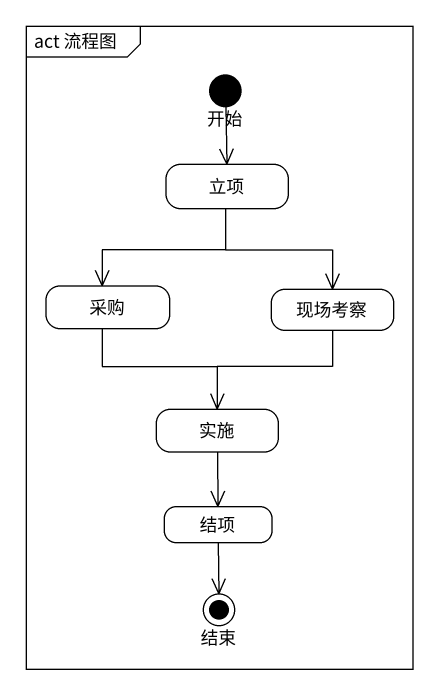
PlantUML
@startuml
mainframe act 流程图
hide empty description
state 开始 <<start>>
state 立项
state 采购
state 现场考察
state 实施
state 结项
state 结束 <<end>>
开始 --> 立项
立项 --> 采购
立项 --> 现场考察
采购 --> 实施
现场考察 --> 实施
实施 --> 结项
结项 --> 结束
@enduml
